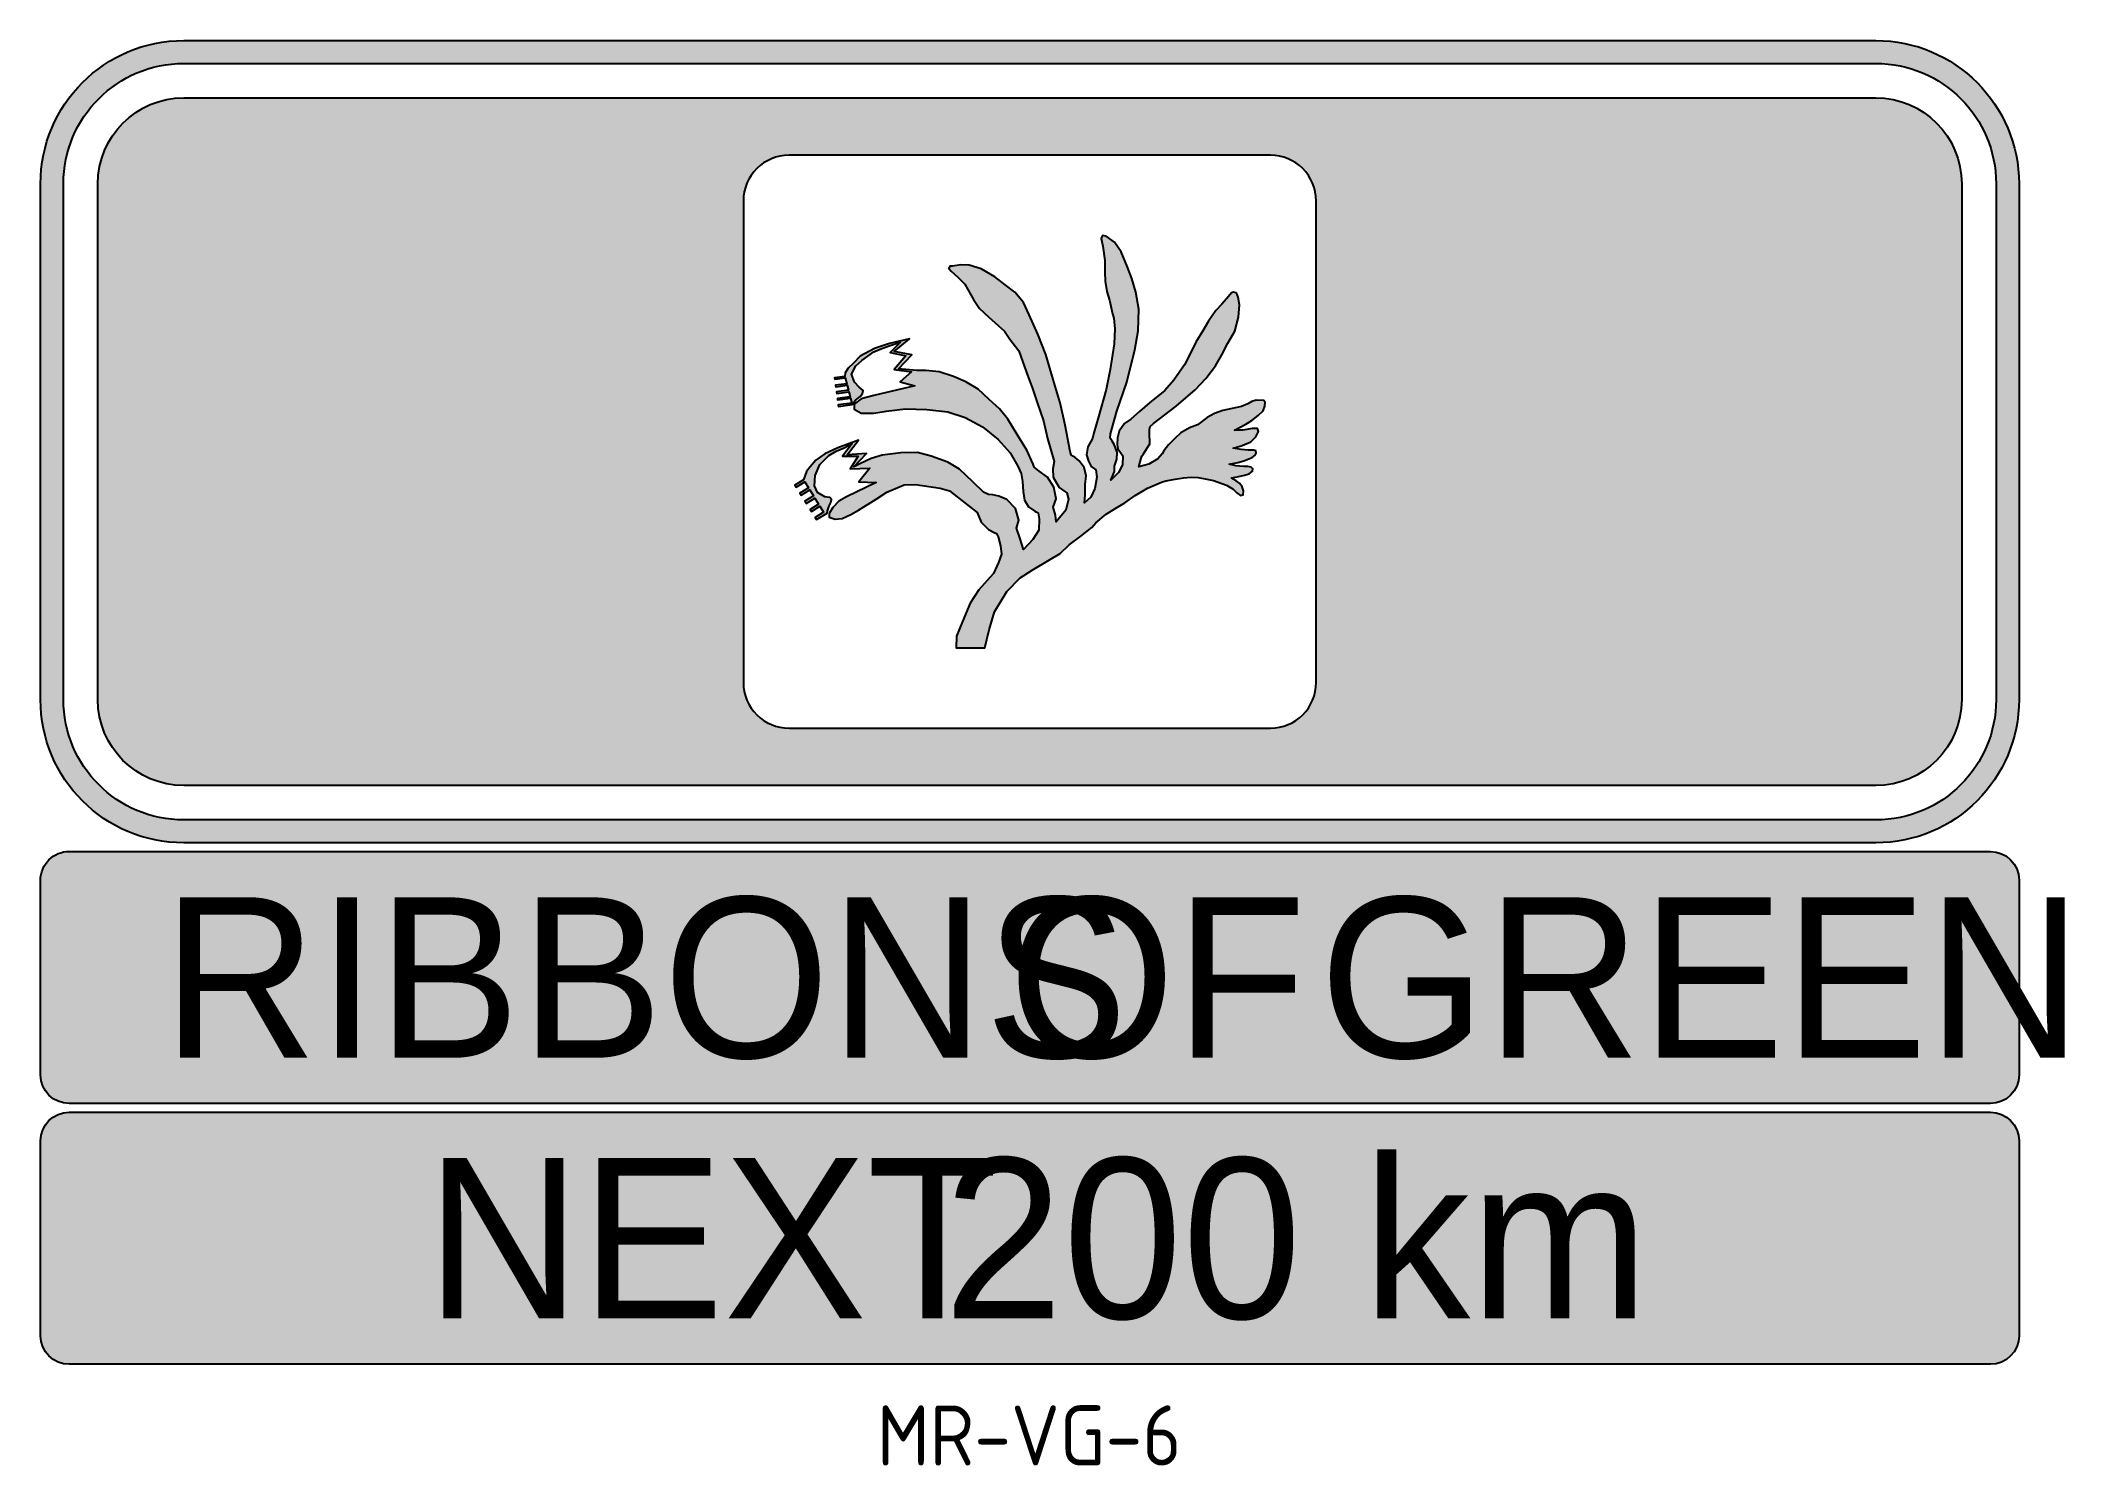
# Model space of a CAD drawing. Header units: millimetres. Extents: x 133 to 251, y 165 to 248.
import ezdxf

# ---------------------------------------------------------------- set-up
doc = ezdxf.new("R2010")
doc.units = ezdxf.units.MM
doc.layers.add('BROWN 36', color=7, linetype='Continuous', true_color=0x603311)
doc.layers.add('DIM', color=1, linetype='Continuous')
doc.layers.add('WHITE', color=255, linetype='Continuous')
doc.styles.add('FHWAC', font='')
doc.styles.add('T35', font='isocp2.shx', dxfattribs={"height": 3.5})
doc.styles.get('FHWAC').set_extended_font_data('FHWA Series C2000EX')

msp = doc.modelspace()

# ---------------------------------------------------------------- hatches: boundary and pattern name
at = {"layer": 'BROWN 36'}
h = msp.add_hatch(color=256, dxfattribs=at)
edge = h.paths.add_edge_path()
edge.add_line((133.0724849423559, 209.7395914405774), (133.0724849423559, 239.7395914405774))
edge.add_arc((141.4058182756892, 239.7395914405775), 8.333333333333314, 90, 180.0000000000002, ccw=False)
edge.add_line((141.4058182756892, 248.0729247739108), (239.8724849423558, 248.0729247739107))
edge.add_arc((239.8724849423558, 239.7395914405774), 8.333333333333343, 0, 89.99999999999977, ccw=False)
edge.add_line((248.2058182756892, 239.7395914405774), (248.2058182756892, 209.7395914405774))
edge.add_arc((239.8724849423558, 209.7395914405774), 8.333333333333371, 270.0000000000002, 359.9999999999998, ccw=False)
edge.add_line((239.8724849423558, 201.4062581072441), (141.4058182756892, 201.4062581072441))
edge.add_arc((141.4058182756892, 209.7395914405774), 8.333333333333314, 179.9999999999998, 270, ccw=False)
edge = h.paths.add_edge_path(flags=16)
edge.add_line((134.4058182756892, 209.7395914405774), (134.4058182756892, 239.7395914405774))
edge.add_arc((141.4058182756892, 239.7395914405774), 7, 89.99999999999977, 179.9999999999998, ccw=False)
edge.add_line((141.4058182756892, 246.7395914405774), (239.8724849423558, 246.7395914405774))
edge.add_arc((239.8724849423559, 239.7395914405774), 7.000000000000028, 2.8421709430404007e-13, 90.00000000000023, ccw=False)
edge.add_line((246.8724849423559, 239.7395914405774), (246.8724849423559, 209.7395914405774))
edge.add_arc((239.8724849423559, 209.7395914405774), 7, 269.9999999999998, 359.9999999999998, ccw=False)
edge.add_line((239.8724849423558, 202.7395914405774), (141.4058182756892, 202.7395914405774))
edge.add_arc((141.4058182756892, 209.7395914405774), 7, 180, 270, ccw=False)
h = msp.add_hatch(color=256, dxfattribs=at)
edge = h.paths.add_edge_path()
edge.add_line((136.4058182756892, 209.7395914405774), (136.4058182756892, 239.7395914405774))
edge.add_arc((141.4058182756892, 239.7395914405774), 5, 89.99999999999972, 179.9999999999997, ccw=False)
edge.add_line((141.4058182756892, 244.7395914405774), (239.8724849423559, 244.7395914405774))
edge.add_arc((239.8724849423559, 239.7395914405774), 4.999999999999972, 0, 90, ccw=False)
edge.add_line((244.8724849423559, 239.7395914405774), (244.8724849423559, 209.7395914405774))
edge.add_arc((239.8724849423559, 209.7395914405774), 5, -90, 0, ccw=False)
edge.add_line((239.8724849423559, 204.7395914405774), (141.4058182756892, 204.7395914405774))
edge.add_arc((141.4058182756892, 209.7395914405774), 5, 180, 270, ccw=False)
edge = h.paths.add_edge_path(flags=16)
edge.add_arc((204.6391516090226, 210.7395914405774), 2.666666666666686, 270, 360)
edge.add_line((207.3058182756893, 210.7395914405774), (207.3058182756893, 238.7395914405774))
edge.add_arc((204.6391516090226, 238.7395914405774), 2.666666666666686, 0, 90)
edge.add_line((204.6391516090226, 241.4062581072441), (176.6391516090225, 241.4062581072441))
edge.add_arc((176.6391516090225, 238.7395914405774), 2.666666666666686, 90, 180)
edge.add_line((173.9724849423558, 238.7395914405774), (173.9724849423558, 210.7395914405774))
edge.add_arc((176.6391516090225, 210.7395914405774), 2.666666666666686, 180, 270)
edge.add_line((176.6391516090225, 208.0729247739107), (204.6391516090226, 208.0729247739107))
msp.add_hatch(color=256, dxfattribs=at).paths.add_polyline_path([(177.4727801947144, 222.5301526834433), (176.9724849423558, 222.2197819981457), (177.0506466589131, 222.0937909250124), (177.5509419112717, 222.40416161031), (177.7658866318039, 222.0576861591936), (177.2655913794453, 221.7473154738958), (177.3437530960025, 221.6213244007626), (177.8440483483611, 221.9316950860602), (178.0589930688934, 221.5852196349437), (177.5586978165348, 221.274848949646), (177.636859533092, 221.1488578765128), (178.1371547854506, 221.4592285618104), (178.3520995059829, 221.1127531106939), (177.8518042536244, 220.8023824253962), (177.9299659701815, 220.6763913522629), (178.4302612225402, 220.9867620375606), (178.6452059430724, 220.640286586444), (178.1449106907138, 220.3299159011464), (178.223072407271, 220.2039248280131), (178.844286373617, 220.5893104648792), (178.8769971527003, 220.7213282298013), (178.9575337811534, 221.0048743370603), (179.0661763413988, 221.200015001233), (179.1032545777253, 221.3804038649917), (179.0011105236456, 221.4865657867265), (178.7120578898986, 221.5370049945733), (178.2826575767846, 221.7825007169377), (178.1049586916995, 222.1676244190666), (178.1485422743338, 222.7748207578884), (178.4143100038846, 223.4137639460011), (178.9501369893495, 223.9444839435107), (179.3770559746362, 224.1910079142132), (179.8356657094436, 224.3813412310741), (180.2990342212515, 224.6281238015675), (179.7389939811415, 223.8900761276368), (180.6521538529319, 223.8944237537703), (180.1932862076504, 223.1555236602706), (181.3248846387774, 223.1978724116706), (180.6890104474447, 222.3987213771884), (181.6979342175148, 222.3741387018457), (179.9704610492777, 221.5226041623806), (179.5351704193771, 221.2704128953386), (179.1694177345542, 220.9075663694941), (178.9728520407772, 220.5689125778685), (178.9667168044838, 220.3586848932943), (179.3165793089644, 220.2263531181279), (179.7258328053997, 220.2753536160863), (180.2348680677698, 220.5037297883829), (180.677845532709, 220.7474515808717), (181.6914644505508, 221.4048230662407), (182.3159486387508, 221.8016945798658), (183.3383168406797, 222.2218017380591), (183.9815433363803, 222.2533953469571), (185.4225088279265, 222.0378444941227), (185.9739338825491, 221.8876515702263), (186.2467884765349, 221.6699819701203), (187.5787837173073, 220.6257073912379), (187.8140291951006, 220.0495382021044), (188.2428986283487, 219.6259317544711), (188.5729221755695, 219.4601482908757), (188.6977073651226, 219.4034965372224), (188.8018990077863, 219.2142400390109), (188.9282221158005, 218.687881347919), (188.9975438805733, 218.1966723442518), (188.8267362000445, 217.721144180764), (188.5204798665744, 217.0821380527392), (188.1585357092437, 216.672548647), (187.6846296138721, 216.1246591504778), (187.1708082139332, 215.3378141679261), (186.7229331012014, 214.282594248172), (186.3739941749775, 213.4310822970832), (186.3609138163759, 212.7395914405774), (188.0287448082578, 212.7395914405774), (188.2786072985488, 213.8023791556879), (188.5838429131395, 214.8381931681089), (189.3112038459892, 216.0215737549818), (190.0884457462514, 216.8138766937103), (190.7706858673224, 217.2747515760399), (191.7849198146853, 217.8612435470654), (192.4106409020696, 218.2418609211592), (192.9322962266144, 218.730757585626), (193.6085126216156, 219.234434100392), (194.2446317324549, 219.7461258300416), (194.4800858610945, 220.0100217997775), (195.0780293965316, 220.5276113756726), (195.6437164125549, 220.8807727375223), (196.1666647360542, 221.187421769383), (196.7745383549927, 221.617486371646), (197.4976235097131, 222.0439942060656), (198.2975770148197, 222.3858072949519), (198.5646172228986, 222.4659881829915), (199.1031560860967, 222.5512357074504), (199.581402278143, 222.6454767461864), (200.0258335118881, 222.6684818408488), (200.4322499400827, 222.6589157165365), (200.8532225088125, 222.5737461909073), (201.3365072873932, 222.4794853210615), (201.8183875567959, 222.3144427668116), (202.0882511528315, 222.2021804988107), (202.4660239292256, 221.97740420316), (202.6922334732559, 221.7579456142608), (202.9032998971147, 221.6019731944846), (203.0570153881441, 221.6410853391109), (203.0749114269013, 221.8851560318712), (202.9928717700143, 222.1138250046692), (202.8602109256859, 222.3004120446334), (202.6475162828854, 222.464560449145), (202.4800621808626, 222.5597161580457), (202.3822158039717, 222.6292328933805), (202.700785718831, 222.6866748160072), (203.1431693639922, 222.7927744871463), (203.4157790384713, 222.8625641918729), (203.6037356975863, 223.0234985779871), (203.6181727984394, 223.1543772736644), (203.5221851903961, 223.2622652442801), (203.3236204783464, 223.3002239500607), (203.102610290702, 223.2927115651578), (202.8447941468062, 223.3193705682863), (202.6312121944096, 223.3398382353513), (202.2427479047423, 223.427481559349), (202.7411894837784, 223.5207442986917), (203.1043219699822, 223.6205616439702), (203.5793815041995, 223.8161709374134), (203.7558708506688, 223.9493209314383), (203.8106987255018, 224.0782430283288), (203.8027252407872, 224.2061587759408), (203.6870594453357, 224.2421259929075), (203.349307332907, 224.2483658992823), (202.9462800625622, 224.2861077354412), (202.4801928328791, 224.3592927488429), (202.9899409547096, 224.5188089454951), (203.5066630521183, 224.7387156432384), (203.8033881513031, 225.0138134856869), (203.9507022767894, 225.3386588862648), (203.8842948897705, 225.5139393834349), (203.586150911807, 225.502066381431), (203.2700896853434, 225.4546243223598), (203.0395338938129, 225.4172101767294), (202.5594357730612, 225.4101027918681), (203.2036891384666, 225.7554097086855), (203.566730634873, 225.9787124044206), (203.9363547871003, 226.254327446451), (204.2228843628507, 226.5278948998972), (204.3229315687184, 226.7963259368698), (204.3297516145872, 227.0206903923368), (204.2566637418081, 227.1416390045126), (203.807641341056, 227.1492204801532), (203.5614813295425, 227.0821980636132), (203.3201710848267, 226.9481395502492), (202.9597709967825, 226.7793643993869), (202.4103518005746, 226.6784497150327), (201.882071400723, 226.5542439756569), (201.3853839204528, 226.3718280437404), (200.9671300695981, 226.1370299854746), (200.3999407144576, 225.7110674005217), (199.9427984287403, 225.5510271641458), (199.4349651755274, 225.2638887096996), (199.09530572394, 224.938239459864), (198.7065554739134, 224.5603127537604), (198.4445819022539, 224.2086332106016), (198.3491327035352, 224.0351204924818), (198.0939374475753, 223.7397923730161), (197.565223997797, 223.4394954470706), (196.9825768229241, 223.2794620508366), (197.1144611785631, 223.7872398935961), (197.1623499678451, 223.8982796320136), (197.2479600728596, 224.0358319733089), (197.6220631925536, 224.612847431186), (197.6015455765439, 225.2757801641799), (197.6051721244416, 225.4760079851983), (197.648274086838, 225.6135952165208), (197.8332677978878, 225.7969401882026), (199.1577205359222, 226.8117214529822), (200.2584238480108, 227.7624432492871), (200.8867651340142, 228.4060898039468), (201.4511379413402, 229.1500004340958), (201.8143326781395, 229.794345478615), (202.1609168456771, 230.4718836117722), (202.5647329063621, 231.1608192775209), (202.78487561552, 231.9861818956042), (202.8455657572546, 232.6957877284386), (202.757837594285, 233.1413299815437), (202.7024713101273, 233.2938085733888), (202.624953040193, 233.4068746906474), (202.4986025716104, 233.4312138251167), (202.3753758209446, 233.3946733087984), (202.196797155722, 233.1766048594762), (201.8214639769859, 232.741348430286), (201.4733979907572, 232.3675237414927), (201.0304000053917, 231.7472872815369), (200.7139200986023, 231.1897475110472), (200.3012781336339, 230.5275549980821), (200.0114086596616, 229.9343134505588), (199.6407507975875, 229.2194802114534), (199.0245130634938, 228.3242368988464), (198.5073791259015, 227.7197373788403), (197.5978608609263, 226.9965947457164), (197.0287778469111, 226.4897527828645), (196.5156268869467, 226.0510510960545), (196.1610199750665, 225.7929270927398), (195.8339600652275, 225.3512836676075), (195.7443950324701, 224.9649367465785), (195.7294551016361, 224.572950579095), (195.7663800975698, 224.3322970940696), (195.9119059235797, 224.1187712414429), (196.0642730052012, 223.9211082085903), (196.0349938034535, 223.4002628841286), (195.7960109568556, 222.9381586320733), (195.3595046375136, 222.4937198688694), (195.5602489687972, 223.0022105710893), (195.5690605034799, 223.3094739431544), (195.7020141483095, 223.7139618224472), (195.7324604691873, 224.1335367221413), (195.5472074690299, 224.5716575801406), (195.4249378080146, 224.7638140865052), (195.3161201083169, 224.9411490124014), (195.3284466806737, 225.1956108884746), (195.6960430754266, 226.5158514776087), (196.2896526650144, 228.1976107036055), (196.7572470060069, 230.0777807119426), (196.9385779004986, 231.1884223263079), (196.9795262255961, 232.4516123125725), (196.8148243528424, 233.4393411865163), (196.5819685237624, 234.2319923361997), (196.3268909288514, 234.90021472606), (195.9647565731508, 235.7821237383984), (195.5714000971999, 236.3538064306065), (195.0798551842288, 236.6954293211229), (194.8669580414075, 236.7300337590809), (194.7859391033998, 236.5618948474827), (194.9000190993956, 236.1171003438652), (195.0107872470547, 235.2696349996331), (195.0110116461351, 234.6056610273337), (195.0220253884279, 234.0808395653862), (195.1184747855996, 233.4810297316429), (195.2698149975164, 232.9696533908707), (195.4456345933278, 232.1696437859939), (195.539302332712, 231.930290140065), (195.5815806147411, 231.2986917268617), (195.5501005840165, 230.4398986300925), (195.3132433248323, 228.9351883696325), (195.0787825545036, 227.7724649588779), (194.6398038154264, 226.1905018684166), (194.3738896856249, 225.2560212206755), (194.283024813771, 224.926417043097), (194.0100662390204, 224.4315459121883), (193.9396834038324, 223.9815171621578), (194.0526592206104, 223.5975044793889), (194.2207215120123, 223.3059643669891), (194.4075534714832, 223.1511659064849), (194.4836740723818, 223.0928229939778), (194.5385375265586, 222.6792369303264), (194.4214330212186, 222.0168980171107), (194.1966498854258, 221.5136203515609), (193.8183257087394, 221.1837712544757), (193.8569829043796, 221.6474825157296), (193.8663321590703, 222.2583615022193), (193.9206914046329, 222.7537005730817), (193.8100983964262, 223.2286903272447), (193.5135402179183, 223.6256446118916), (193.2879805934364, 223.8167318290656), (193.150134762323, 223.8962833179831), (193.0464254292139, 223.970132620534), (192.9867614678673, 224.159256398779), (192.7052820909855, 225.7032457245423), (192.4059066753464, 227.0031643575454), (191.9915502738313, 228.3531869784079), (191.5740072144871, 229.8045778539776), (191.1172966000632, 230.9906614104916), (190.6029278827075, 232.1147611369998), (190.2710448773226, 232.8271896684744), (189.7718268095971, 233.4282918118554), (189.1981375696575, 233.8710592473151), (188.6049377523034, 234.3289417530612), (187.8100775548679, 234.8026658688383), (187.103476400268, 235.0089584567792), (186.6187871125095, 235.0324376422209), (186.1515190834122, 234.955883302079), (185.9847429508225, 234.939670892717), (185.9281890271086, 234.8169052418628), (186.068082446806, 234.6542591764684), (186.4525918087304, 234.3178212727371), (186.8536768498892, 233.9056821377495), (187.2101575895344, 233.2831545483363), (187.359100623279, 233.0148076610189), (187.7145120737336, 232.4955700350725), (188.2564058940709, 231.9814688255996), (188.8056301197167, 231.4933281293959), (189.1643746282509, 231.1682597083709), (189.4755867772334, 230.6977215611061), (189.9934978928317, 230.0228398952285), (190.2268497117504, 229.3657913281958), (190.5140723158516, 228.6089678353707), (190.7967666928582, 227.8422423089292), (191.084178116696, 226.9639530043464), (191.4401491862183, 225.9548130539713), (191.6775195621087, 224.9210541595931), (191.848691891143, 224.3176246180941), (192.0580329554377, 223.5827923411941), (191.9787263860267, 223.1574872052483), (192.0038139593003, 222.6724695376446), (192.35176228448, 222.082743717112), (192.6879703276222, 221.8356895558602), (192.8023643338623, 221.7734683358066), (192.8954382534684, 221.396492568528), (192.7368039049036, 220.7543839323294), (192.1718160680565, 220.0813528165239), (192.137797920418, 220.4655892090566), (191.9986378806073, 220.9358899662734), (192.1840714817258, 221.4208310136808), (192.0409489847136, 222.1018486051683), (191.6637488183546, 222.6727486578617), (191.1765364725995, 223.0202345045964), (190.8925429458131, 223.2586864713284), (190.8339202237722, 223.4275170326441), (190.4729878772287, 224.2506637628331), (189.9058388736241, 225.1627468159741), (189.3657894525333, 226.0492257855765), (188.8731191506015, 226.6601321326345), (188.2840281906997, 227.2028352637383), (187.6384250372532, 227.7907857757619), (186.916135513015, 228.2164603324055), (186.1970326466059, 228.5407666343421), (185.373822287188, 228.8053391948778), (184.5919043809471, 228.8776293692247), (184.0674742387569, 228.8746937817278), (182.9971536183172, 228.9690517921962), (183.7801955348856, 229.7975107676279), (182.7529419868152, 229.9869478668006), (183.6452627028929, 230.7311663563685), (182.4753771861402, 230.4416861342036), (181.6072834049916, 230.1558050993682), (180.7683019049138, 229.7187172618989), (180.3529692719551, 229.2934955862915), (180.0740287013039, 229.009439119593), (179.9013759322119, 228.7465494991356), (179.8749474789892, 228.535280575256), (179.2817927121899, 228.4550734551491), (179.2937135024134, 228.3669157761843), (179.8979120329009, 228.4486162476561), (179.9881426022977, 228.1081013978665), (179.3405517599151, 228.0205333643912), (179.3524725501385, 227.9323756854264), (180.0111071562095, 228.0214370702666), (180.0876556692485, 227.732555978267), (179.3922085175502, 227.638516755544), (179.4041293077736, 227.5503590765792), (180.1106202231602, 227.6458916506673), (180.1871687361992, 227.3570105586677), (179.4438652751853, 227.2565001466969), (179.4557860654087, 227.1683424677321), (180.2101332901109, 227.2703462310678), (180.28668180315, 226.9814651390683), (179.4955220328204, 226.8744835378497), (179.5074428230438, 226.786325858885), (180.3096463570617, 226.8948008114684), (180.4921033298307, 227.151142666132), (180.7737762986413, 227.3662413272468), (180.9034598253035, 227.5360713976989), (180.9444793090887, 227.7142450628799), (180.704880743653, 227.9080366283283), (180.4353523676048, 228.1943705442), (180.2677231261295, 228.6620018431696), (180.5121146692762, 229.1521839771321), (180.8586783163876, 229.4532074428223), (181.5677943102087, 229.9674359107528), (182.0227562873755, 230.1660430422883), (182.5110721230317, 230.3427916778652), (183.116912522987, 230.5219443317563), (182.5107232227602, 229.9177102516831), (183.4249804336264, 229.7357711678123), (182.7401481638212, 228.9288703583792), (183.7661018727952, 228.7961760026572), (183.102324249691, 228.2149743778148), (183.9454713963079, 227.9858730444069), (181.5663857181553, 227.4310841245529), (180.8345512793477, 227.241840617309), (180.4244036331741, 226.9236544927483), (180.4283941402607, 226.6299409119401), (180.8320295999845, 226.395814672282), (181.5568832230718, 226.3991627892792), (182.2775089490245, 226.5241723779127), (183.4134118974824, 226.6553808320684), (184.6417805761675, 226.6059979224446), (185.8658447375216, 226.4677553100651), (186.882700262137, 226.1472438553365), (187.8972639679783, 225.6122699787572), (188.8069307011542, 224.8759011620294), (189.5058457100322, 224.0930617454818), (189.9402989792814, 223.3250575896868), (190.1373757218146, 222.8802911359544), (190.2121061831361, 222.4171600141945), (190.246830350093, 221.8385587568616), (190.3360540120377, 221.340312837704), (190.5720260295757, 220.9462934512373), (190.9365076145038, 220.6978696708347), (191.1182941472983, 220.6060682297567), (191.1926401290046, 220.2603638423564), (191.1701604526993, 219.5873683058947), (190.8157984603257, 219.0417849977475), (190.2657998139406, 218.469241667195), (190.0560325398616, 219.1534876466808), (189.8705907199678, 219.7130743164378), (189.9962837395433, 220.1766179676981), (189.7999684267818, 220.8460423667156), (189.3014632185167, 221.3782845344522), (188.8428740041357, 221.5644658850582), (188.4821941065576, 221.6406418964103), (188.2341821663387, 221.660753133745), (187.9396298462457, 221.8065998101414), (187.3170242580029, 222.4096305024241), (186.5427644475989, 223.1414642519151), (185.8644156250419, 223.5548888563983), (184.9054768031491, 223.9009346146113), (184.1097224559754, 224.1054731037861), (183.1356829333971, 224.0980017597359), (182.0497793027173, 223.9542498636017), (181.4088241053644, 223.7606040090874), (180.7584491839498, 223.4560791860072), (180.4079511295219, 223.2827758080502), (181.1397848790128, 224.0570356184542), (180.0125819550141, 223.9800612193533), (180.6791754366161, 224.8283311021596), (179.4630922894353, 224.3791465529227), (178.7050599473109, 224.0251813418154), (178.1939983060998, 223.6713981103025), (177.855149543912, 223.2789084235214), (177.653636253398, 223.0052711900209), (177.4727308793742, 222.5302321762298)])
h = msp.add_hatch(color=256, dxfattribs=at)
edge = h.paths.add_edge_path()
edge.add_line((133.0724849423559, 187.9062581072441), (133.0724849423559, 199.2395914405774))
edge.add_arc((134.7391516090225, 199.2395914405774), 1.666666666666629, 89.99999999999898, 180, ccw=False)
edge.add_line((134.7391516090225, 200.9062581072441), (246.5391516090225, 200.9062581072441))
edge.add_arc((246.5391516090225, 199.2395914405774), 1.666666666666657, 0, 90, ccw=False)
edge.add_line((248.2058182756892, 199.2395914405774), (248.2058182756892, 187.9062581072441))
edge.add_arc((246.5391516090225, 187.9062581072441), 1.666666666666657, -90, 0, ccw=False)
edge.add_line((246.5391516090225, 186.2395914405774), (134.7391516090225, 186.2395914405774))
edge.add_arc((134.7391516090225, 187.9062581072441), 1.666666666666657, 180, 270, ccw=False)
h = msp.add_hatch(color=256, dxfattribs=at)
edge = h.paths.add_edge_path()
edge.add_line((133.0724849423559, 172.7395914405774), (133.0724849423559, 184.0729247739108))
edge.add_arc((134.7391516090225, 184.0729247739108), 1.666666666666657, 90, 180.000000000001, ccw=False)
edge.add_line((134.7391516090225, 185.7395914405774), (246.5391516090225, 185.7395914405774))
edge.add_arc((246.5391516090225, 184.0729247739107), 1.666666666666686, 9.094947017729282e-13, 90, ccw=False)
edge.add_line((248.2058182756892, 184.0729247739108), (248.2058182756892, 172.7395914405774))
edge.add_arc((246.5391516090225, 172.7395914405774), 1.666666666666657, -90, 0, ccw=False)
edge.add_line((246.5391516090225, 171.0729247739107), (134.7391516090225, 171.0729247739108))
edge.add_arc((134.7391516090225, 172.7395914405774), 1.666666666666686, 180, 270, ccw=False)

# ---------------------------------------------------------------- linework, layer by layer
for points in [[(133.0724849423559, 209.7395914405774), (133.0724849423559, 239.7395914405774, -0.4142135623730951), (141.4058182756892, 248.0729247739108), (239.8724849423558, 248.0729247739107, -0.4142135623730949), (248.2058182756892, 239.7395914405774), (248.2058182756892, 209.7395914405774, -0.414213562373095), (239.8724849423558, 201.4062581072441), (141.4058182756892, 201.4062581072441, -0.414213562373095)], [(134.4058182756892, 209.7395914405774), (134.4058182756892, 239.7395914405774, -0.4142135623730944), (141.4058182756892, 246.7395914405774), (239.8724849423558, 246.7395914405774, -0.4142135623730949), (246.8724849423559, 239.7395914405774), (246.8724849423559, 209.7395914405774, -0.4142135623730949), (239.8724849423558, 202.7395914405774), (141.4058182756892, 202.7395914405774, -0.4142135623730938)], [(136.4058182756892, 209.7395914405774), (136.4058182756892, 239.7395914405774, -0.4142135623730941), (141.4058182756892, 244.7395914405774), (239.8724849423559, 244.7395914405774, -0.4142135623730934), (244.8724849423559, 239.7395914405774), (244.8724849423559, 209.7395914405774, -0.4142135623730951), (239.8724849423559, 204.7395914405774), (141.4058182756892, 204.7395914405774, -0.4142135623730959)], [(204.6391516090226, 208.0729247739107, 0.414213562373095), (207.3058182756893, 210.7395914405774), (207.3058182756893, 238.7395914405774, 0.414213562373095), (204.6391516090226, 241.4062581072441), (176.6391516090225, 241.4062581072441, 0.414213562373095), (173.9724849423558, 238.7395914405774), (173.9724849423558, 210.7395914405774, 0.414213562373095), (176.6391516090225, 208.0729247739107)], [(133.0724849423559, 187.9062581072441), (133.0724849423559, 199.2395914405774, -0.4142135623730951), (134.7391516090225, 200.9062581072441), (246.5391516090225, 200.9062581072441, -0.4142135623730949), (248.2058182756892, 199.2395914405774), (248.2058182756892, 187.9062581072441, -0.414213562373095), (246.5391516090225, 186.2395914405774), (134.7391516090225, 186.2395914405774, -0.414213562373095)], [(133.0724849423559, 172.7395914405774), (133.0724849423559, 184.0729247739108, -0.4142135623730951), (134.7391516090225, 185.7395914405774), (246.5391516090225, 185.7395914405774, -0.4142135623730949), (248.2058182756892, 184.0729247739108), (248.2058182756892, 172.7395914405774, -0.414213562373095), (246.5391516090225, 171.0729247739107), (134.7391516090225, 171.0729247739108, -0.414213562373095)]]:
    msp.add_lwpolyline(points, format="xyb", close=True, dxfattribs=at)
msp.add_lwpolyline([(177.4727801947144, 222.5301526834433), (176.9724849423558, 222.2197819981457), (177.0506466589131, 222.0937909250124), (177.5509419112717, 222.40416161031), (177.7658866318039, 222.0576861591936), (177.2655913794453, 221.7473154738958), (177.3437530960025, 221.6213244007626), (177.8440483483611, 221.9316950860602), (178.0589930688934, 221.5852196349437), (177.5586978165348, 221.274848949646), (177.636859533092, 221.1488578765128), (178.1371547854506, 221.4592285618104), (178.3520995059829, 221.1127531106939), (177.8518042536244, 220.8023824253962), (177.9299659701815, 220.6763913522629), (178.4302612225402, 220.9867620375606), (178.6452059430724, 220.640286586444), (178.1449106907138, 220.3299159011464), (178.223072407271, 220.2039248280131), (178.844286373617, 220.5893104648792), (178.8769971527003, 220.7213282298013), (178.9575337811534, 221.0048743370603), (179.0661763413988, 221.200015001233), (179.1032545777253, 221.3804038649917), (179.0011105236456, 221.4865657867265), (178.7120578898986, 221.5370049945733), (178.2826575767846, 221.7825007169377), (178.1049586916995, 222.1676244190666), (178.1485422743338, 222.7748207578884), (178.4143100038846, 223.4137639460011), (178.9501369893495, 223.9444839435107), (179.3770559746362, 224.1910079142132), (179.8356657094436, 224.3813412310741), (180.2990342212515, 224.6281238015675), (179.7389939811415, 223.8900761276368), (180.6521538529319, 223.8944237537703), (180.1932862076504, 223.1555236602706), (181.3248846387774, 223.1978724116706), (180.6890104474447, 222.3987213771884), (181.6979342175148, 222.3741387018457), (179.9704610492777, 221.5226041623806), (179.5351704193771, 221.2704128953386), (179.1694177345542, 220.9075663694941), (178.9728520407772, 220.5689125778685), (178.9667168044838, 220.3586848932943), (179.3165793089644, 220.2263531181279), (179.7258328053997, 220.2753536160863), (180.2348680677698, 220.5037297883829), (180.677845532709, 220.7474515808717), (181.6914644505508, 221.4048230662407), (182.3159486387508, 221.8016945798658), (183.3383168406797, 222.2218017380591), (183.9815433363803, 222.2533953469571), (185.4225088279265, 222.0378444941227), (185.9739338825491, 221.8876515702263), (186.2467884765349, 221.6699819701203), (187.5787837173073, 220.6257073912379), (187.8140291951006, 220.0495382021044), (188.2428986283487, 219.6259317544711), (188.5729221755695, 219.4601482908757), (188.6977073651226, 219.4034965372224), (188.8018990077863, 219.2142400390109), (188.9282221158005, 218.687881347919), (188.9975438805733, 218.1966723442518), (188.8267362000445, 217.721144180764), (188.5204798665744, 217.0821380527392), (188.1585357092437, 216.672548647), (187.6846296138721, 216.1246591504778), (187.1708082139332, 215.3378141679261), (186.7229331012014, 214.282594248172), (186.3739941749775, 213.4310822970832), (186.3609138163759, 212.7395914405774), (188.0287448082578, 212.7395914405774), (188.2786072985488, 213.8023791556879), (188.5838429131395, 214.8381931681089), (189.3112038459892, 216.0215737549818), (190.0884457462514, 216.8138766937103), (190.7706858673224, 217.2747515760399), (191.7849198146853, 217.8612435470654), (192.4106409020696, 218.2418609211592), (192.9322962266144, 218.730757585626), (193.6085126216156, 219.234434100392), (194.2446317324549, 219.7461258300416), (194.4800858610945, 220.0100217997775), (195.0780293965316, 220.5276113756726), (195.6437164125549, 220.8807727375223), (196.1666647360542, 221.187421769383), (196.7745383549927, 221.617486371646), (197.4976235097131, 222.0439942060656), (198.2975770148197, 222.3858072949519), (198.5646172228986, 222.4659881829915), (199.1031560860967, 222.5512357074504), (199.581402278143, 222.6454767461864), (200.0258335118881, 222.6684818408488), (200.4322499400827, 222.6589157165365), (200.8532225088125, 222.5737461909073), (201.3365072873932, 222.4794853210615), (201.8183875567959, 222.3144427668116), (202.0882511528315, 222.2021804988107), (202.4660239292256, 221.97740420316), (202.6922334732559, 221.7579456142608), (202.9032998971147, 221.6019731944846), (203.0570153881441, 221.6410853391109), (203.0749114269013, 221.8851560318712), (202.9928717700143, 222.1138250046692), (202.8602109256859, 222.3004120446334), (202.6475162828854, 222.464560449145), (202.4800621808626, 222.5597161580457), (202.3822158039717, 222.6292328933805), (202.700785718831, 222.6866748160072), (203.1431693639922, 222.7927744871463), (203.4157790384713, 222.8625641918729), (203.6037356975863, 223.0234985779871), (203.6181727984394, 223.1543772736644), (203.5221851903961, 223.2622652442801), (203.3236204783464, 223.3002239500607), (203.102610290702, 223.2927115651578), (202.8447941468062, 223.3193705682863), (202.6312121944096, 223.3398382353513), (202.2427479047423, 223.427481559349), (202.7411894837784, 223.5207442986917), (203.1043219699822, 223.6205616439702), (203.5793815041995, 223.8161709374134), (203.7558708506688, 223.9493209314383), (203.8106987255018, 224.0782430283288), (203.8027252407872, 224.2061587759408), (203.6870594453357, 224.2421259929075), (203.349307332907, 224.2483658992823), (202.9462800625622, 224.2861077354412), (202.4801928328791, 224.3592927488429), (202.9899409547096, 224.5188089454951), (203.5066630521183, 224.7387156432384), (203.8033881513031, 225.0138134856869), (203.9507022767894, 225.3386588862648), (203.8842948897705, 225.5139393834349), (203.586150911807, 225.502066381431), (203.2700896853434, 225.4546243223598), (203.0395338938129, 225.4172101767294), (202.5594357730612, 225.4101027918681), (203.2036891384666, 225.7554097086855), (203.566730634873, 225.9787124044206), (203.9363547871003, 226.254327446451), (204.2228843628507, 226.5278948998972), (204.3229315687184, 226.7963259368698), (204.3297516145872, 227.0206903923368), (204.2566637418081, 227.1416390045126), (203.807641341056, 227.1492204801532), (203.5614813295425, 227.0821980636132), (203.3201710848267, 226.9481395502492), (202.9597709967825, 226.7793643993869), (202.4103518005746, 226.6784497150327), (201.882071400723, 226.5542439756569), (201.3853839204528, 226.3718280437404), (200.9671300695981, 226.1370299854746), (200.3999407144576, 225.7110674005217), (199.9427984287403, 225.5510271641458), (199.4349651755274, 225.2638887096996), (199.09530572394, 224.938239459864), (198.7065554739134, 224.5603127537604), (198.4445819022539, 224.2086332106016), (198.3491327035352, 224.0351204924818), (198.0939374475753, 223.7397923730161), (197.565223997797, 223.4394954470706), (196.9825768229241, 223.2794620508366), (197.1144611785631, 223.7872398935961), (197.1623499678451, 223.8982796320136), (197.2479600728596, 224.0358319733089), (197.6220631925536, 224.612847431186), (197.6015455765439, 225.2757801641799), (197.6051721244416, 225.4760079851983), (197.648274086838, 225.6135952165208), (197.8332677978878, 225.7969401882026), (199.1577205359222, 226.8117214529822), (200.2584238480108, 227.7624432492871), (200.8867651340142, 228.4060898039468), (201.4511379413402, 229.1500004340958), (201.8143326781395, 229.794345478615), (202.1609168456771, 230.4718836117722), (202.5647329063621, 231.1608192775209), (202.78487561552, 231.9861818956042), (202.8455657572546, 232.6957877284386), (202.757837594285, 233.1413299815437), (202.7024713101273, 233.2938085733888), (202.624953040193, 233.4068746906474), (202.4986025716104, 233.4312138251167), (202.3753758209446, 233.3946733087984), (202.196797155722, 233.1766048594762), (201.8214639769859, 232.741348430286), (201.4733979907572, 232.3675237414927), (201.0304000053917, 231.7472872815369), (200.7139200986023, 231.1897475110472), (200.3012781336339, 230.5275549980821), (200.0114086596616, 229.9343134505588), (199.6407507975875, 229.2194802114534), (199.0245130634938, 228.3242368988464), (198.5073791259015, 227.7197373788403), (197.5978608609263, 226.9965947457164), (197.0287778469111, 226.4897527828645), (196.5156268869467, 226.0510510960545), (196.1610199750665, 225.7929270927398), (195.8339600652275, 225.3512836676075), (195.7443950324701, 224.9649367465785), (195.7294551016361, 224.572950579095), (195.7663800975698, 224.3322970940696), (195.9119059235797, 224.1187712414429), (196.0642730052012, 223.9211082085903), (196.0349938034535, 223.4002628841286), (195.7960109568556, 222.9381586320733), (195.3595046375136, 222.4937198688694), (195.5602489687972, 223.0022105710893), (195.5690605034799, 223.3094739431544), (195.7020141483095, 223.7139618224472), (195.7324604691873, 224.1335367221413), (195.5472074690299, 224.5716575801406), (195.4249378080146, 224.7638140865052), (195.3161201083169, 224.9411490124014), (195.3284466806737, 225.1956108884746), (195.6960430754266, 226.5158514776087), (196.2896526650144, 228.1976107036055), (196.7572470060069, 230.0777807119426), (196.9385779004986, 231.1884223263079), (196.9795262255961, 232.4516123125725), (196.8148243528424, 233.4393411865163), (196.5819685237624, 234.2319923361997), (196.3268909288514, 234.90021472606), (195.9647565731508, 235.7821237383984), (195.5714000971999, 236.3538064306065), (195.0798551842288, 236.6954293211229), (194.8669580414075, 236.7300337590809), (194.7859391033998, 236.5618948474827), (194.9000190993956, 236.1171003438652), (195.0107872470547, 235.2696349996331), (195.0110116461351, 234.6056610273337), (195.0220253884279, 234.0808395653862), (195.1184747855996, 233.4810297316429), (195.2698149975164, 232.9696533908707), (195.4456345933278, 232.1696437859939), (195.539302332712, 231.930290140065), (195.5815806147411, 231.2986917268617), (195.5501005840165, 230.4398986300925), (195.3132433248323, 228.9351883696325), (195.0787825545036, 227.7724649588779), (194.6398038154264, 226.1905018684166), (194.3738896856249, 225.2560212206755), (194.283024813771, 224.926417043097), (194.0100662390204, 224.4315459121883), (193.9396834038324, 223.9815171621578), (194.0526592206104, 223.5975044793889), (194.2207215120123, 223.3059643669891), (194.4075534714832, 223.1511659064849), (194.4836740723818, 223.0928229939778), (194.5385375265586, 222.6792369303264), (194.4214330212186, 222.0168980171107), (194.1966498854258, 221.5136203515609), (193.8183257087394, 221.1837712544757), (193.8569829043796, 221.6474825157296), (193.8663321590703, 222.2583615022193), (193.9206914046329, 222.7537005730817), (193.8100983964262, 223.2286903272447), (193.5135402179183, 223.6256446118916), (193.2879805934364, 223.8167318290656), (193.150134762323, 223.8962833179831), (193.0464254292139, 223.970132620534), (192.9867614678673, 224.159256398779), (192.7052820909855, 225.7032457245423), (192.4059066753464, 227.0031643575454), (191.9915502738313, 228.3531869784079), (191.5740072144871, 229.8045778539776), (191.1172966000632, 230.9906614104916), (190.6029278827075, 232.1147611369998), (190.2710448773226, 232.8271896684744), (189.7718268095971, 233.4282918118554), (189.1981375696575, 233.8710592473151), (188.6049377523034, 234.3289417530612), (187.8100775548679, 234.8026658688383), (187.103476400268, 235.0089584567792), (186.6187871125095, 235.0324376422209), (186.1515190834122, 234.955883302079), (185.9847429508225, 234.939670892717), (185.9281890271086, 234.8169052418628), (186.068082446806, 234.6542591764684), (186.4525918087304, 234.3178212727371), (186.8536768498892, 233.9056821377495), (187.2101575895344, 233.2831545483363), (187.359100623279, 233.0148076610189), (187.7145120737336, 232.4955700350725), (188.2564058940709, 231.9814688255996), (188.8056301197167, 231.4933281293959), (189.1643746282509, 231.1682597083709), (189.4755867772334, 230.6977215611061), (189.9934978928317, 230.0228398952285), (190.2268497117504, 229.3657913281958), (190.5140723158516, 228.6089678353707), (190.7967666928582, 227.8422423089292), (191.084178116696, 226.9639530043464), (191.4401491862183, 225.9548130539713), (191.6775195621087, 224.9210541595931), (191.848691891143, 224.3176246180941), (192.0580329554377, 223.5827923411941), (191.9787263860267, 223.1574872052483), (192.0038139593003, 222.6724695376446), (192.35176228448, 222.082743717112), (192.6879703276222, 221.8356895558602), (192.8023643338623, 221.7734683358066), (192.8954382534684, 221.396492568528), (192.7368039049036, 220.7543839323294), (192.1718160680565, 220.0813528165239), (192.137797920418, 220.4655892090566), (191.9986378806073, 220.9358899662734), (192.1840714817258, 221.4208310136808), (192.0409489847136, 222.1018486051683), (191.6637488183546, 222.6727486578617), (191.1765364725995, 223.0202345045964), (190.8925429458131, 223.2586864713284), (190.8339202237722, 223.4275170326441), (190.4729878772287, 224.2506637628331), (189.9058388736241, 225.1627468159741), (189.3657894525333, 226.0492257855765), (188.8731191506015, 226.6601321326345), (188.2840281906997, 227.2028352637383), (187.6384250372532, 227.7907857757619), (186.916135513015, 228.2164603324055), (186.1970326466059, 228.5407666343421), (185.373822287188, 228.8053391948778), (184.5919043809471, 228.8776293692247), (184.0674742387569, 228.8746937817278), (182.9971536183172, 228.9690517921962), (183.7801955348856, 229.7975107676279), (182.7529419868152, 229.9869478668006), (183.6452627028929, 230.7311663563685), (182.4753771861402, 230.4416861342036), (181.6072834049916, 230.1558050993682), (180.7683019049138, 229.7187172618989), (180.3529692719551, 229.2934955862915), (180.0740287013039, 229.009439119593), (179.9013759322119, 228.7465494991356), (179.8749474789892, 228.535280575256), (179.2817927121899, 228.4550734551491), (179.2937135024134, 228.3669157761843), (179.8979120329009, 228.4486162476561), (179.9881426022977, 228.1081013978665), (179.3405517599151, 228.0205333643912), (179.3524725501385, 227.9323756854264), (180.0111071562095, 228.0214370702666), (180.0876556692485, 227.732555978267), (179.3922085175502, 227.638516755544), (179.4041293077736, 227.5503590765792), (180.1106202231602, 227.6458916506673), (180.1871687361992, 227.3570105586677), (179.4438652751853, 227.2565001466969), (179.4557860654087, 227.1683424677321), (180.2101332901109, 227.2703462310678), (180.28668180315, 226.9814651390683), (179.4955220328204, 226.8744835378497), (179.5074428230438, 226.786325858885), (180.3096463570617, 226.8948008114684), (180.4921033298307, 227.151142666132), (180.7737762986413, 227.3662413272468), (180.9034598253035, 227.5360713976989), (180.9444793090887, 227.7142450628799), (180.704880743653, 227.9080366283283), (180.4353523676048, 228.1943705442), (180.2677231261295, 228.6620018431696), (180.5121146692762, 229.1521839771321), (180.8586783163876, 229.4532074428223), (181.5677943102087, 229.9674359107528), (182.0227562873755, 230.1660430422883), (182.5110721230317, 230.3427916778652), (183.116912522987, 230.5219443317563), (182.5107232227602, 229.9177102516831), (183.4249804336264, 229.7357711678123), (182.7401481638212, 228.9288703583792), (183.7661018727952, 228.7961760026572), (183.102324249691, 228.2149743778148), (183.9454713963079, 227.9858730444069), (181.5663857181553, 227.4310841245529), (180.8345512793477, 227.241840617309), (180.4244036331741, 226.9236544927483), (180.4283941402607, 226.6299409119401), (180.8320295999845, 226.395814672282), (181.5568832230718, 226.3991627892792), (182.2775089490245, 226.5241723779127), (183.4134118974824, 226.6553808320684), (184.6417805761675, 226.6059979224446), (185.8658447375216, 226.4677553100651), (186.882700262137, 226.1472438553365), (187.8972639679783, 225.6122699787572), (188.8069307011542, 224.8759011620294), (189.5058457100322, 224.0930617454818), (189.9402989792814, 223.3250575896868), (190.1373757218146, 222.8802911359544), (190.2121061831361, 222.4171600141945), (190.246830350093, 221.8385587568616), (190.3360540120377, 221.340312837704), (190.5720260295757, 220.9462934512373), (190.9365076145038, 220.6978696708347), (191.1182941472983, 220.6060682297567), (191.1926401290046, 220.2603638423564), (191.1701604526993, 219.5873683058947), (190.8157984603257, 219.0417849977475), (190.2657998139406, 218.469241667195), (190.0560325398616, 219.1534876466808), (189.8705907199678, 219.7130743164378), (189.9962837395433, 220.1766179676981), (189.7999684267818, 220.8460423667156), (189.3014632185167, 221.3782845344522), (188.8428740041357, 221.5644658850582), (188.4821941065576, 221.6406418964103), (188.2341821663387, 221.660753133745), (187.9396298462457, 221.8065998101414), (187.3170242580029, 222.4096305024241), (186.5427644475989, 223.1414642519151), (185.8644156250419, 223.5548888563983), (184.9054768031491, 223.9009346146113), (184.1097224559754, 224.1054731037861), (183.1356829333971, 224.0980017597359), (182.0497793027173, 223.9542498636017), (181.4088241053644, 223.7606040090874), (180.7584491839498, 223.4560791860072), (180.4079511295219, 223.2827758080502), (181.1397848790128, 224.0570356184542), (180.0125819550141, 223.9800612193533), (180.6791754366161, 224.8283311021596), (179.4630922894353, 224.3791465529227), (178.7050599473109, 224.0251813418154), (178.1939983060998, 223.6713981103025), (177.855149543912, 223.2789084235214), (177.653636253398, 223.0052711900209), (177.4727308793742, 222.5302321762298)], close=True, dxfattribs=at)

# ---------------------------------------------------------------- texts
at = {"layer": 'DIM', "color": 3, "insert": (190.6060210732212, 168.687924773911), "char_height": 3.5, "width": 16.42482756211029, "attachment_point": 2, "style": 'T35'}
msp.add_mtext('MR-VG-6', dxfattribs=at)
at = {"layer": 'WHITE', "style": 'FHWAC'}
for s, p in [('RIBBONS', (140.1689755117669, 188.9062581072441)), ('OF', (189.3941443140019, 188.9062581072441)), ('GREEN', (207.4879618466531, 188.9062581072441)), ('NEXT', (155.4916165611009, 173.7395914405774)), ('200', (185.6307647347031, 173.7395914405774)), ('km', (210.0290176107031, 173.7395914405774))]:
    msp.add_text(s, height=9.333333333333332, dxfattribs=at).set_placement(p)

doc.saveas('drawing.dxf')
